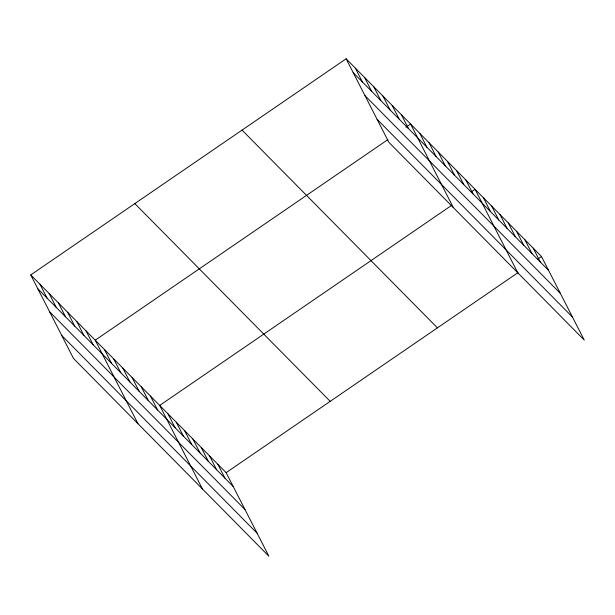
<?xml version="1.0" encoding="UTF-8"?>
<svg xmlns="http://www.w3.org/2000/svg" width="615" height="615" viewBox="0 0 615 615"><rect width="100%" height="100%" fill="white"/><g stroke="black" fill="none" stroke-linecap="round" stroke-linejoin="round"><path stroke-width="0.92" d="M30.75 274.92L226.128 472.674L268.878 556.214L73.5 358.46L30.75 274.92L346.122 58.786L541.5 256.54L584.25 340.08L388.872 142.326L346.122 58.786M387.904 139.597L95.225 340.18L137.975 423.72M405.9 127.259L410.597 124.046L453.347 207.586M451.595 205.387L159.7 405.439L202.45 488.979M471.159 191.98L475.072 189.305L517.822 272.845M226.128 472.674L518.022 272.622M537.587 259.215L541.5 256.54M353.225 72.662L548.603 270.416M364.995 95.656L560.365 293.401M377.11 119.341L572.488 317.086M242.049 130.111L437.426 327.864M134.823 203.596L330.201 401.349M37.853 288.796L233.223 486.55M49.615 311.79L244.993 509.543M61.738 335.475L257.108 533.228M533.197 248.129L540.301 262.013M524.895 239.727L531.998 253.603M516.592 231.325L523.688 245.201M508.282 222.922L515.385 236.798M499.98 214.512L507.083 228.396M491.677 206.11L498.78 219.986M483.375 197.707L490.478 211.583M465.863 179.98L472.966 193.856M456.653 170.655L463.756 184.538M447.443 161.338L454.539 175.214M438.234 152.013L445.329 165.889M429.016 142.688L436.12 156.564M419.807 133.363L426.91 147.246M401.387 114.721L408.491 128.597M392.178 105.396L399.281 119.279M382.968 96.078L390.071 109.954M373.759 86.753L380.862 100.629M364.549 77.428L371.644 91.312M355.339 68.111L362.435 81.987M217.818 464.271L224.921 478.147M209.515 455.861L216.618 469.745M201.213 447.459L208.316 461.335M192.91 439.056L200.013 452.932M184.608 430.654L191.711 444.53M176.305 422.244L183.408 436.127M168.003 413.841L175.106 427.717M150.483 396.114L157.586 409.99M141.273 386.789L148.376 400.673M132.064 377.472L139.167 391.348M122.854 368.147L129.957 382.023M113.644 358.822L120.748 372.705M104.435 349.505L111.538 363.38M86.015 330.855L93.119 344.738M76.806 321.537L83.901 335.413M67.589 312.212L74.692 326.088M58.379 302.888L65.482 316.763M49.169 293.563L56.273 307.446M39.96 284.245L47.063 298.121"/></g></svg>
